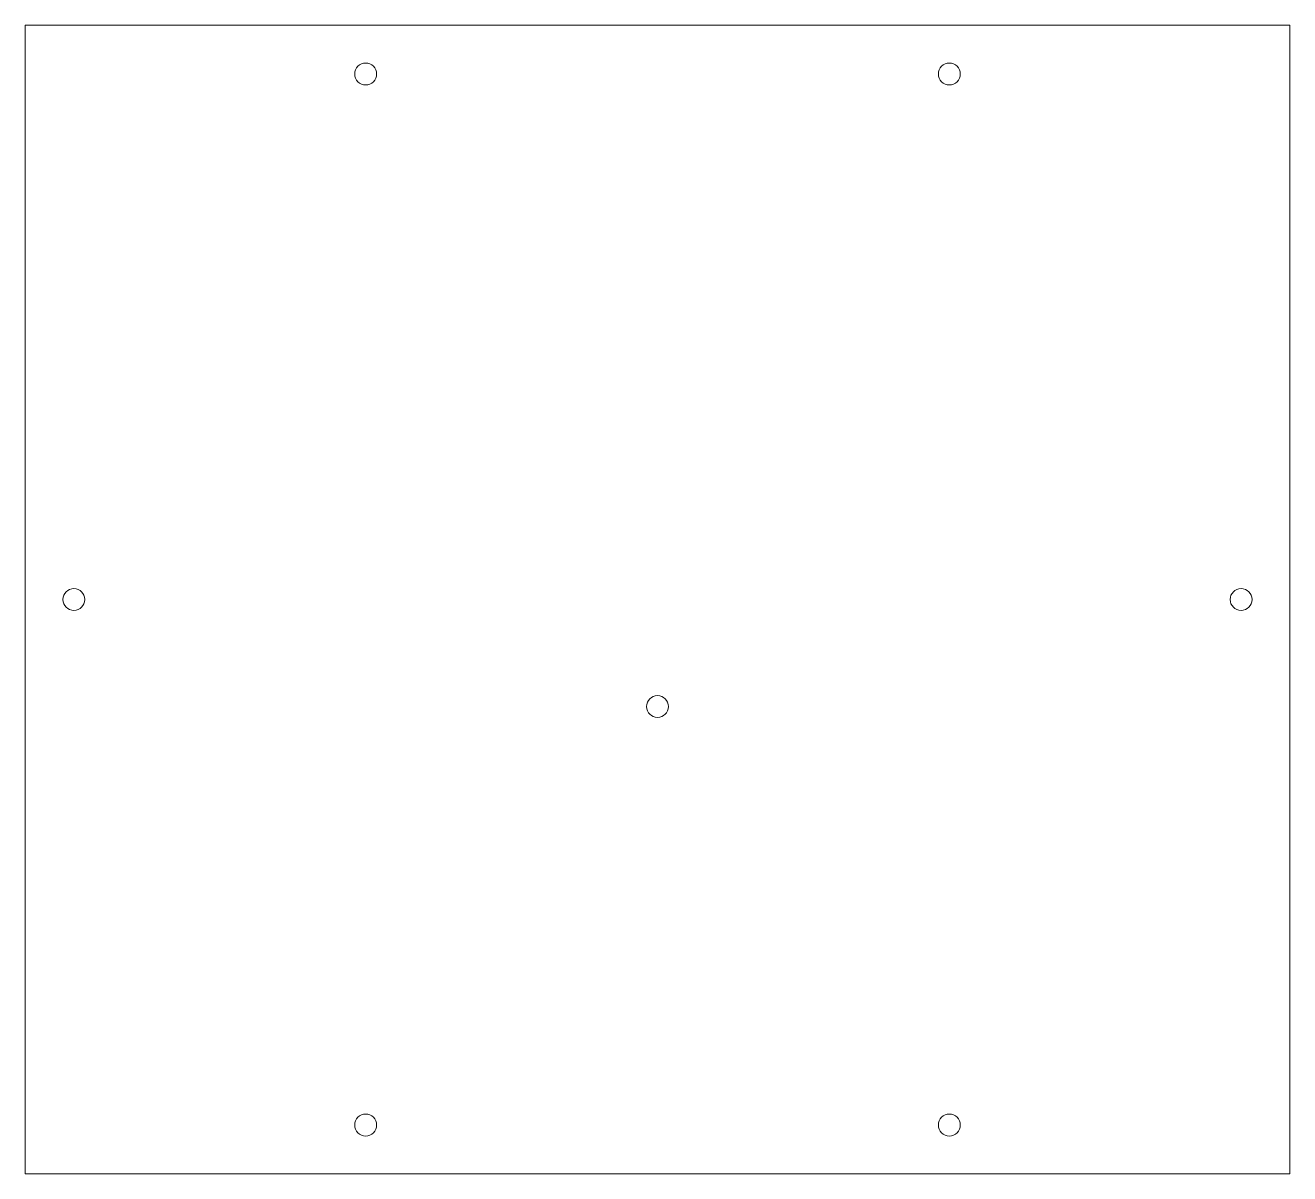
# Model space of a CAD drawing. Header units: millimetres. Extents: x 179 to 439, y 113 to 349.
import ezdxf

# ---------------------------------------------------------------- set-up
doc = ezdxf.new("R2010")
doc.units = ezdxf.units.MM

msp = doc.modelspace()

# ---------------------------------------------------------------- linework, layer by layer
at = {"color": 7, "linetype": 'Continuous', "lineweight": 15}
for p, q in [((439.4, 348.69), (179.4, 348.69)), ((179.4, 348.69), (179.4, 112.69)), ((439.4, 112.69), (439.4, 348.69)), ((179.4, 112.69), (439.4, 112.69))]:
    msp.add_line(p, q, dxfattribs=at)
for centre in [(249.4, 338.69), (369.4, 338.69), (189.4, 230.69), (429.4, 230.69), (309.4, 208.69), (249.4, 122.69), (369.4, 122.69)]:
    msp.add_circle(centre, 2.25, dxfattribs=at)

doc.saveas('drawing.dxf')
